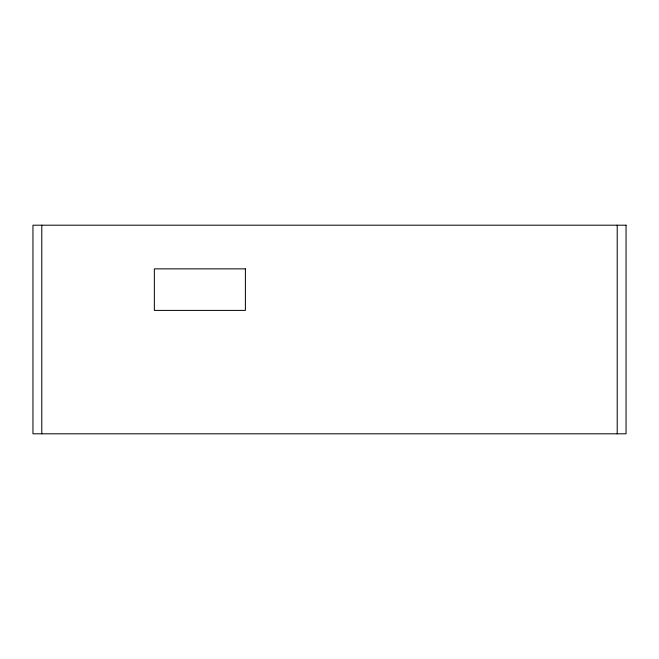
<?xml version="1.0" encoding="UTF-8"?>
<svg xmlns="http://www.w3.org/2000/svg" width="659" height="659" viewBox="0 0 659 659"><rect width="100%" height="100%" fill="white"/><g stroke="black" fill="none" stroke-linecap="round" stroke-linejoin="round"><path stroke-width="0.99" d="M617.211 225.197L617.211 433.803M41.789 225.197L41.789 433.803M626.05 225.197L32.95 225.197L32.95 433.803L626.05 433.803L626.05 225.197M245.395 268.864L154.354 268.864L154.354 310.405L245.395 310.405L245.395 268.864"/></g></svg>
